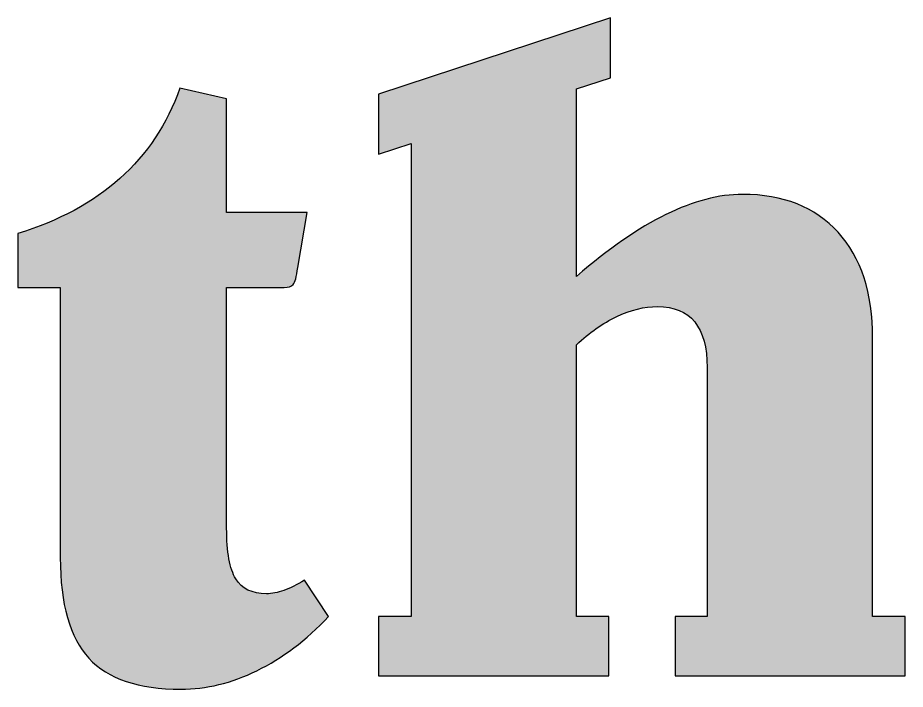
# Model space of a CAD drawing. Header units: centimetres. Extents: x -14.46 to -8.38, y -6.78 to -5.03.
# Drawn here: x -10.1598 to -9.7353, y -6.5617 to -6.2404 of the extents above; entities that cross this region are included whole.
import ezdxf

# ---------------------------------------------------------------- set-up
doc = ezdxf.new("R2010")
doc.units = ezdxf.units.CM
doc.header["$MEASUREMENT"] = 0
doc.layers.add('Layer 1', color=7, linetype='Continuous')

msp = doc.modelspace()

# ---------------------------------------------------------------- hatches: boundary and pattern name
at = {"layer": 'Layer 1', "true_color": 0x000000}
h = msp.add_hatch(color=18, dxfattribs=at)
edge = h.paths.add_edge_path()
edge.add_spline(control_points=[(-9.87621, -6.24037), (-9.87621, -6.24037), (-9.87621, -6.26913), (-9.87621, -6.26913), (-9.87621, -6.26913), (-9.89251, -6.27444), (-9.89251, -6.27444), (-9.89251, -6.27444), (-9.89251, -6.3641), (-9.89251, -6.3641), (-9.87716, -6.35086), (-9.86294, -6.34098), (-9.84978, -6.33452), (-9.83659, -6.32807), (-9.82438, -6.32487), (-9.81313, -6.32487), (-9.79359, -6.32487), (-9.77835, -6.33095), (-9.76741, -6.34302), (-9.75637, -6.35512), (-9.75087, -6.372), (-9.75087, -6.39366), (-9.75087, -6.39366), (-9.75087, -6.52692), (-9.75087, -6.52692), (-9.75087, -6.52692), (-9.73527, -6.52692), (-9.73527, -6.52692), (-9.73527, -6.52692), (-9.73527, -6.55519), (-9.73527, -6.55519), (-9.73527, -6.55519), (-9.84541, -6.55519), (-9.84541, -6.55519), (-9.84541, -6.55519), (-9.84541, -6.52692), (-9.84541, -6.52692), (-9.84541, -6.52692), (-9.83003, -6.52692), (-9.83003, -6.52692), (-9.83003, -6.52692), (-9.83003, -6.40776), (-9.83003, -6.40776), (-9.83003, -6.3981), (-9.832, -6.3908), (-9.83599, -6.38592), (-9.83994, -6.38099), (-9.8459, -6.37854), (-9.85384, -6.37854), (-9.86005, -6.37854), (-9.86658, -6.38013), (-9.87331, -6.38333), (-9.87998, -6.38654), (-9.8864, -6.39103), (-9.89251, -6.39679), (-9.89251, -6.39679), (-9.89251, -6.52692), (-9.89251, -6.52692), (-9.89251, -6.52692), (-9.87709, -6.52692), (-9.87709, -6.52692), (-9.87709, -6.52692), (-9.87709, -6.55519), (-9.87709, -6.55519), (-9.87709, -6.55519), (-9.98723, -6.55519), (-9.98723, -6.55519), (-9.98723, -6.55519), (-9.98723, -6.52692), (-9.98723, -6.52692), (-9.98723, -6.52692), (-9.9716, -6.52692), (-9.9716, -6.52692), (-9.9716, -6.52692), (-9.9716, -6.30052), (-9.9716, -6.30052), (-9.9716, -6.30052), (-9.98723, -6.30562), (-9.98723, -6.30562), (-9.98723, -6.30562), (-9.98723, -6.27687), (-9.98723, -6.27687), (-9.98723, -6.27687), (-9.87621, -6.24037), (-9.87621, -6.24037)], knot_values=[0, 0, 0, 0, 0.035714, 0.035714, 0.035714, 0.071429, 0.071429, 0.071429, 0.107143, 0.107143, 0.107143, 0.142857, 0.142857, 0.142857, 0.178571, 0.178571, 0.178571, 0.214286, 0.214286, 0.214286, 0.25, 0.25, 0.25, 0.285714, 0.285714, 0.285714, 0.321429, 0.321429, 0.321429, 0.357143, 0.357143, 0.357143, 0.392857, 0.392857, 0.392857, 0.428571, 0.428571, 0.428571, 0.464286, 0.464286, 0.464286, 0.5, 0.5, 0.5, 0.535714, 0.535714, 0.535714, 0.571429, 0.571429, 0.571429, 0.607143, 0.607143, 0.607143, 0.642857, 0.642857, 0.642857, 0.678571, 0.678571, 0.678571, 0.714286, 0.714286, 0.714286, 0.75, 0.75, 0.75, 0.785714, 0.785714, 0.785714, 0.821429, 0.821429, 0.821429, 0.857143, 0.857143, 0.857143, 0.892857, 0.892857, 0.892857, 0.928571, 0.928571, 0.928571, 0.964286, 0.964286, 0.964286, 1, 1, 1, 1], degree=3, periodic=1)
h = msp.add_hatch(color=18, dxfattribs=at)
edge = h.paths.add_edge_path()
edge.add_spline(control_points=[(-10.08226, -6.27405), (-10.08226, -6.27405), (-10.0599, -6.27916), (-10.0599, -6.27916), (-10.0599, -6.27916), (-10.0599, -6.33354), (-10.0599, -6.33354), (-10.0599, -6.33354), (-10.02138, -6.33354), (-10.02138, -6.33354), (-10.02138, -6.33354), (-10.02586, -6.35983), (-10.02586, -6.35983), (-10.02646, -6.36434), (-10.0272, -6.36698), (-10.02808, -6.36798), (-10.02889, -6.36897), (-10.03037, -6.36944), (-10.03238, -6.36944), (-10.03238, -6.36944), (-10.0599, -6.36944), (-10.0599, -6.36944), (-10.0599, -6.36944), (-10.0599, -6.48454), (-10.0599, -6.48454), (-10.0599, -6.49597), (-10.05842, -6.5041), (-10.05556, -6.50881), (-10.05267, -6.51359), (-10.04776, -6.51595), (-10.04081, -6.51595), (-10.03824, -6.51595), (-10.03549, -6.51544), (-10.03252, -6.51436), (-10.02956, -6.51337), (-10.02624, -6.5117), (-10.02268, -6.5095), (-10.02268, -6.5095), (-10.01114, -6.52692), (-10.01114, -6.52692), (-10.0218, -6.53816), (-10.03326, -6.54683), (-10.04543, -6.55277), (-10.05753, -6.55871), (-10.06967, -6.56166), (-10.08184, -6.56166), (-10.10202, -6.56166), (-10.11666, -6.55673), (-10.1258, -6.54683), (-10.1349, -6.53695), (-10.13949, -6.52091), (-10.13949, -6.49863), (-10.13949, -6.49863), (-10.13949, -6.36944), (-10.13949, -6.36944), (-10.13949, -6.36944), (-10.15984, -6.36944), (-10.15984, -6.36944), (-10.15984, -6.36944), (-10.15984, -6.34357), (-10.15984, -6.34357), (-10.14023, -6.33764), (-10.12386, -6.32888), (-10.11098, -6.31725), (-10.09803, -6.30569), (-10.08847, -6.29133), (-10.08226, -6.27405)], knot_values=[0, 0, 0, 0, 0.045455, 0.045455, 0.045455, 0.090909, 0.090909, 0.090909, 0.136364, 0.136364, 0.136364, 0.181818, 0.181818, 0.181818, 0.227273, 0.227273, 0.227273, 0.272727, 0.272727, 0.272727, 0.318182, 0.318182, 0.318182, 0.363636, 0.363636, 0.363636, 0.409091, 0.409091, 0.409091, 0.454545, 0.454545, 0.454545, 0.5, 0.5, 0.5, 0.545455, 0.545455, 0.545455, 0.590909, 0.590909, 0.590909, 0.636364, 0.636364, 0.636364, 0.681818, 0.681818, 0.681818, 0.727273, 0.727273, 0.727273, 0.772727, 0.772727, 0.772727, 0.818182, 0.818182, 0.818182, 0.863636, 0.863636, 0.863636, 0.909091, 0.909091, 0.909091, 0.954545, 0.954545, 0.954545, 1, 1, 1, 1], degree=3, periodic=1)

# ---------------------------------------------------------------- linework, layer by layer
at = {"layer": 'Layer 1'}
for points, knots in [([(-9.87621, -6.24037), (-9.87621, -6.24037), (-9.87621, -6.26913), (-9.87621, -6.26913), (-9.87621, -6.26913), (-9.89251, -6.27444), (-9.89251, -6.27444), (-9.89251, -6.27444), (-9.89251, -6.3641), (-9.89251, -6.3641), (-9.87716, -6.35086), (-9.86294, -6.34098), (-9.84978, -6.33452), (-9.83659, -6.32807), (-9.82438, -6.32487), (-9.81313, -6.32487), (-9.79359, -6.32487), (-9.77835, -6.33095), (-9.76741, -6.34302), (-9.75637, -6.35512), (-9.75087, -6.372), (-9.75087, -6.39366), (-9.75087, -6.39366), (-9.75087, -6.52692), (-9.75087, -6.52692), (-9.75087, -6.52692), (-9.73527, -6.52692), (-9.73527, -6.52692), (-9.73527, -6.52692), (-9.73527, -6.55519), (-9.73527, -6.55519), (-9.73527, -6.55519), (-9.84541, -6.55519), (-9.84541, -6.55519), (-9.84541, -6.55519), (-9.84541, -6.52692), (-9.84541, -6.52692), (-9.84541, -6.52692), (-9.83003, -6.52692), (-9.83003, -6.52692), (-9.83003, -6.52692), (-9.83003, -6.40776), (-9.83003, -6.40776), (-9.83003, -6.3981), (-9.832, -6.3908), (-9.83599, -6.38592), (-9.83994, -6.38099), (-9.8459, -6.37854), (-9.85384, -6.37854), (-9.86005, -6.37854), (-9.86658, -6.38013), (-9.87331, -6.38333), (-9.87998, -6.38654), (-9.8864, -6.39103), (-9.89251, -6.39679), (-9.89251, -6.39679), (-9.89251, -6.52692), (-9.89251, -6.52692), (-9.89251, -6.52692), (-9.87709, -6.52692), (-9.87709, -6.52692), (-9.87709, -6.52692), (-9.87709, -6.55519), (-9.87709, -6.55519), (-9.87709, -6.55519), (-9.98723, -6.55519), (-9.98723, -6.55519), (-9.98723, -6.55519), (-9.98723, -6.52692), (-9.98723, -6.52692), (-9.98723, -6.52692), (-9.9716, -6.52692), (-9.9716, -6.52692), (-9.9716, -6.52692), (-9.9716, -6.30052), (-9.9716, -6.30052), (-9.9716, -6.30052), (-9.98723, -6.30562), (-9.98723, -6.30562), (-9.98723, -6.30562), (-9.98723, -6.27687), (-9.98723, -6.27687), (-9.98723, -6.27687), (-9.87621, -6.24037), (-9.87621, -6.24037)], [0, 0, 0, 0, 0.035714, 0.035714, 0.035714, 0.071429, 0.071429, 0.071429, 0.107143, 0.107143, 0.107143, 0.142857, 0.142857, 0.142857, 0.178571, 0.178571, 0.178571, 0.214286, 0.214286, 0.214286, 0.25, 0.25, 0.25, 0.285714, 0.285714, 0.285714, 0.321429, 0.321429, 0.321429, 0.357143, 0.357143, 0.357143, 0.392857, 0.392857, 0.392857, 0.428571, 0.428571, 0.428571, 0.464286, 0.464286, 0.464286, 0.5, 0.5, 0.5, 0.535714, 0.535714, 0.535714, 0.571429, 0.571429, 0.571429, 0.607143, 0.607143, 0.607143, 0.642857, 0.642857, 0.642857, 0.678571, 0.678571, 0.678571, 0.714286, 0.714286, 0.714286, 0.75, 0.75, 0.75, 0.785714, 0.785714, 0.785714, 0.821429, 0.821429, 0.821429, 0.857143, 0.857143, 0.857143, 0.892857, 0.892857, 0.892857, 0.928571, 0.928571, 0.928571, 0.964286, 0.964286, 0.964286, 1, 1, 1, 1]), ([(-10.08226, -6.27405), (-10.08226, -6.27405), (-10.0599, -6.27916), (-10.0599, -6.27916), (-10.0599, -6.27916), (-10.0599, -6.33354), (-10.0599, -6.33354), (-10.0599, -6.33354), (-10.02138, -6.33354), (-10.02138, -6.33354), (-10.02138, -6.33354), (-10.02586, -6.35983), (-10.02586, -6.35983), (-10.02646, -6.36434), (-10.0272, -6.36698), (-10.02808, -6.36798), (-10.02889, -6.36897), (-10.03037, -6.36944), (-10.03238, -6.36944), (-10.03238, -6.36944), (-10.0599, -6.36944), (-10.0599, -6.36944), (-10.0599, -6.36944), (-10.0599, -6.48454), (-10.0599, -6.48454), (-10.0599, -6.49597), (-10.05842, -6.5041), (-10.05556, -6.50881), (-10.05267, -6.51359), (-10.04776, -6.51595), (-10.04081, -6.51595), (-10.03824, -6.51595), (-10.03549, -6.51544), (-10.03252, -6.51436), (-10.02956, -6.51337), (-10.02624, -6.5117), (-10.02268, -6.5095), (-10.02268, -6.5095), (-10.01114, -6.52692), (-10.01114, -6.52692), (-10.0218, -6.53816), (-10.03326, -6.54683), (-10.04543, -6.55277), (-10.05753, -6.55871), (-10.06967, -6.56166), (-10.08184, -6.56166), (-10.10202, -6.56166), (-10.11666, -6.55673), (-10.1258, -6.54683), (-10.1349, -6.53695), (-10.13949, -6.52091), (-10.13949, -6.49863), (-10.13949, -6.49863), (-10.13949, -6.36944), (-10.13949, -6.36944), (-10.13949, -6.36944), (-10.15984, -6.36944), (-10.15984, -6.36944), (-10.15984, -6.36944), (-10.15984, -6.34357), (-10.15984, -6.34357), (-10.14023, -6.33764), (-10.12386, -6.32888), (-10.11098, -6.31725), (-10.09803, -6.30569), (-10.08847, -6.29133), (-10.08226, -6.27405)], [0, 0, 0, 0, 0.045455, 0.045455, 0.045455, 0.090909, 0.090909, 0.090909, 0.136364, 0.136364, 0.136364, 0.181818, 0.181818, 0.181818, 0.227273, 0.227273, 0.227273, 0.272727, 0.272727, 0.272727, 0.318182, 0.318182, 0.318182, 0.363636, 0.363636, 0.363636, 0.409091, 0.409091, 0.409091, 0.454545, 0.454545, 0.454545, 0.5, 0.5, 0.5, 0.545455, 0.545455, 0.545455, 0.590909, 0.590909, 0.590909, 0.636364, 0.636364, 0.636364, 0.681818, 0.681818, 0.681818, 0.727273, 0.727273, 0.727273, 0.772727, 0.772727, 0.772727, 0.818182, 0.818182, 0.818182, 0.863636, 0.863636, 0.863636, 0.909091, 0.909091, 0.909091, 0.954545, 0.954545, 0.954545, 1, 1, 1, 1])]:
    msp.add_open_spline(points, degree=3, knots=knots, dxfattribs=at)

doc.saveas('drawing.dxf')
